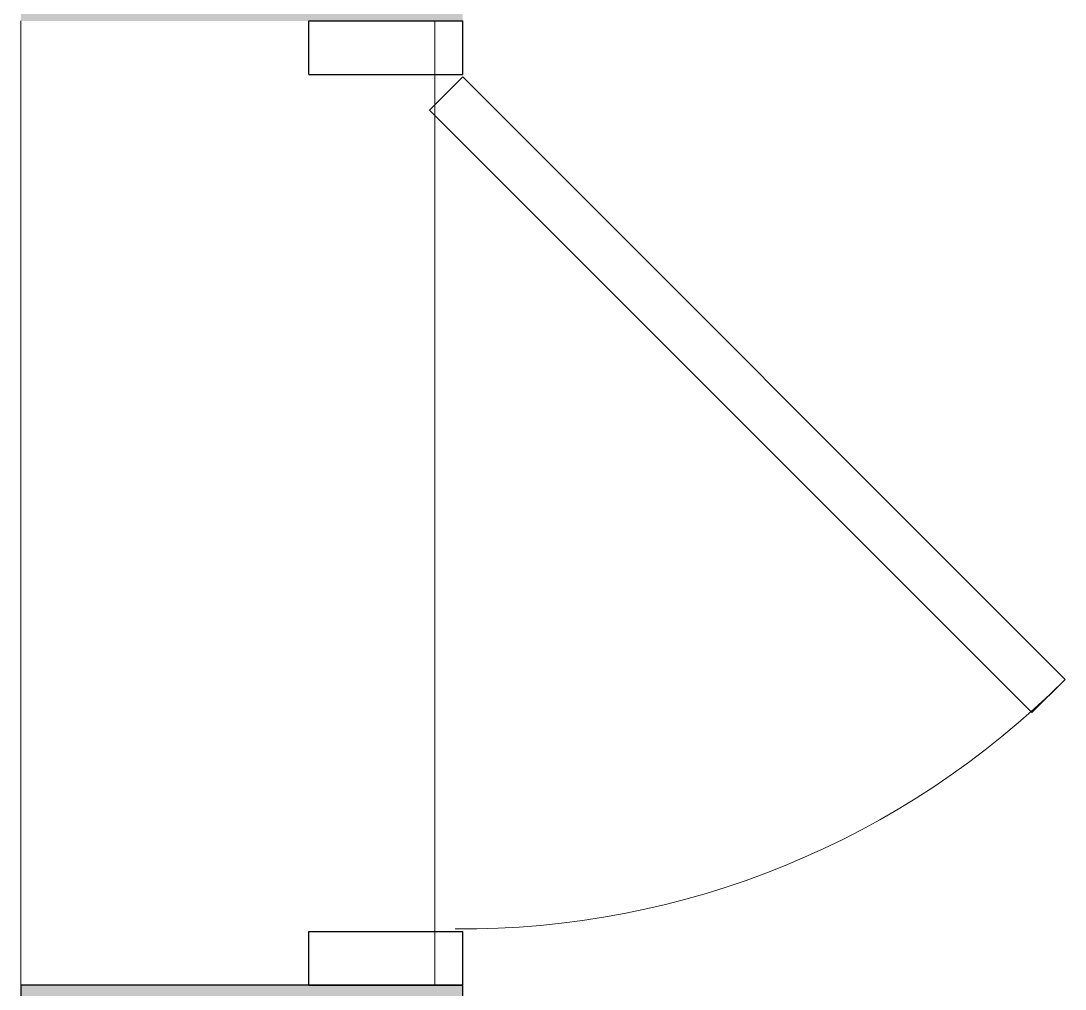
# Model space of a CAD drawing. Header units: inches. Extents: x -4688 to 1542, y -3558 to 978.
# Drawn here: x 464.28 to 503.27, y 394.61 to 430.76 of the extents above; entities that cross this region are included whole.
import ezdxf

# ---------------------------------------------------------------- set-up
doc = ezdxf.new("R2010")
doc.units = ezdxf.units.IN
doc.header["$MEASUREMENT"] = 0
for name, color, linetype, lineweight in [('A-DOOR', 31, 'Continuous', 18), ('A-DOOR-FRAM', 31, 'Continuous', 30), ('A-FLOR', 192, 'Continuous', 18), ('A-WALL', 113, 'Continuous', 18), ('A-WALL-PATT', 111, 'Continuous', 18)]:
    doc.layers.add(name, color=color, linetype=linetype, lineweight=lineweight)

# ---------------------------------------------------------------- blocks, each defined once
blk = doc.blocks.new('Single Flush - D2 2_8_ X 8_-7364777-1st Floor Power _ Signal')
at = {"layer": 'A-DOOR', "color": 8, "lineweight": 30}
for p, q in [((-7.826, -29.507), (14.669, -7.013)), ((14.669, -7.013), (15.906, -8.25)), ((15.906, -8.25), (-6.589, -30.745)), ((-6.589, -30.745), (-7.826, -29.507))]:
    blk.add_line(p, q, dxfattribs=at)
at = {"layer": 'A-DOOR', "lineweight": 9}
blk.add_arc((15.906, -8.25), 31.812, 179.5, 225, dxfattribs=at)
at = {"layer": 'A-DOOR-FRAM', "color": 8}
for p, q in [((-18, -2.5), (-18, -8.25)), ((-18, -2.5), (-16, -2.5)), ((-16, -2.5), (-16, -8.25)), ((16, -2.5), (16, -8.25)), ((16, -2.5), (18, -2.5)), ((18, -2.5), (18, -8.25)), ((-18, -8.25), (-16, -8.25)), ((16, -8.25), (18, -8.25))]:
    blk.add_line(p, q, dxfattribs=at)

msp = doc.modelspace()

# ---------------------------------------------------------------- hatches: boundary and pattern name
at = {"layer": 'A-WALL-PATT', "lineweight": 9}
h = msp.add_hatch(color=7, dxfattribs=at)
h.paths.add_polyline_path([(480.776, -1.167), (480.776, 123.893), (464.276, 123.893), (464.276, -1.167)], flags=0)
h.paths.add_polyline_path([(480.776, 163.893), (480.776, 167.201), (464.276, 167.201), (464.276, 163.893)], flags=0)
h.paths.add_polyline_path([(464.276, 303.201), (480.776, 303.201), (480.776, 394.759), (464.276, 394.759)], flags=0)
h.paths.add_polyline_path([(464.276, 430.759), (480.776, 430.759), (480.776, 498.759), (464.276, 498.759), (464.276, 441.204)], flags=0)
h.paths.add_polyline_path([(480.776, 534.759), (480.776, 814.521), (464.276, 814.521), (464.276, 534.759)], flags=0)

# ---------------------------------------------------------------- linework, layer by layer
at = {"layer": 'A-FLOR'}
for p, q in [((464.276, 394.759), (464.276, 430.759)), ((479.739, 430.759), (479.739, 394.759))]:
    msp.add_line(p, q, dxfattribs=at)
at = {"layer": 'A-WALL', "color": 8, "lineweight": 30}
for p, q in [((464.276, 394.759), (464.276, 337.593)), ((480.776, 394.759), (464.276, 394.759)), ((480.776, 363.509), (480.776, 394.759))]:
    msp.add_line(p, q, dxfattribs=at)

# ---------------------------------------------------------------- block references
at = {"layer": 'A-DOOR', "rotation": 89.9999999999999}
msp.add_blockref('Single Flush - D2 2_8_ X 8_-7364777-1st Floor Power _ Signal', (472.526, 412.759), dxfattribs=at)

doc.saveas('drawing.dxf')
